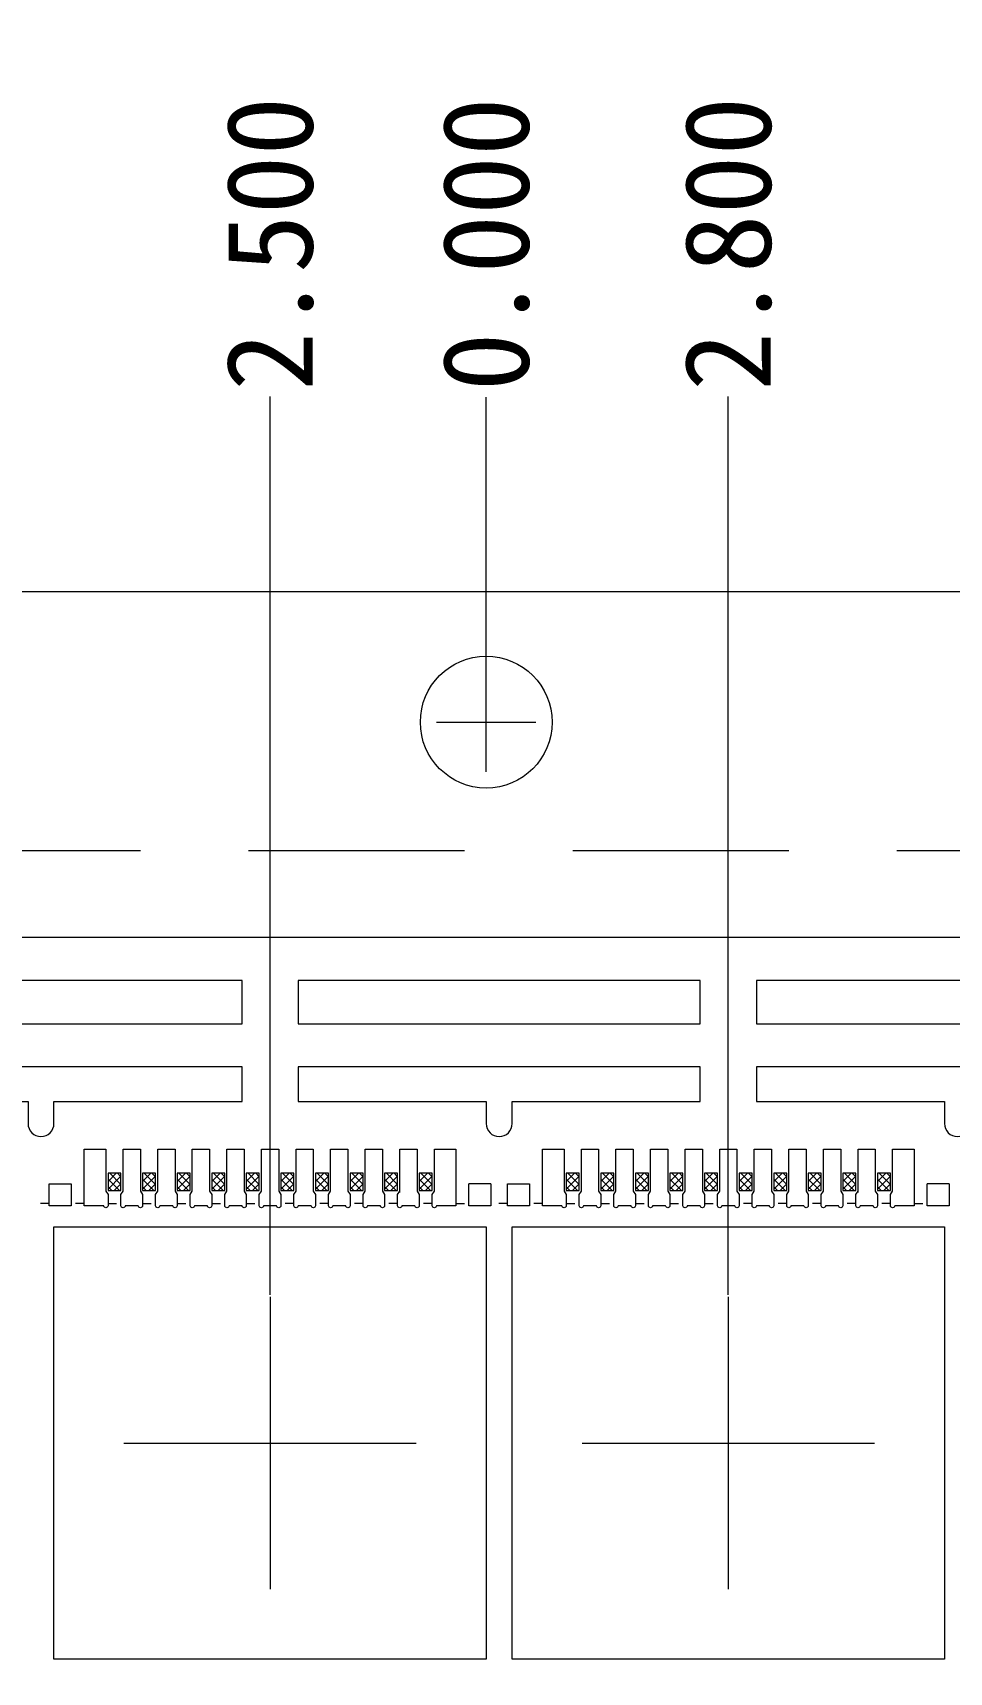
# Model space of a CAD drawing. Extents: x 360 to 479, y -156 to -9.
# Drawn here: x 417.02 to 427.62, y -27.47 to -8.51 of the extents above; entities that cross this region are included whole.
import ezdxf

# ---------------------------------------------------------------- set-up
doc = ezdxf.new("R2010")
doc.units = 0
doc.header["$LTSCALE"] = 5
doc.header["$MEASUREMENT"] = 0
doc.header["$PDMODE"] = 3
for name, pattern in [('CENTER', [2, 1.25, -0.25, 0.25, -0.25]), ('DASHED', [0.75, 0.5, -0.25]), ('HIDDEN', [0.375, 0.25, -0.125])]:
    doc.linetypes.add(name, pattern=pattern)
doc.layers.get('0').update_dxf_attribs({"linetype": 'CONTINUOUS'})
doc.layers.get('Defpoints').update_dxf_attribs({"linetype": 'CONTINUOUS'})
for name, color, linetype in [('1', 7, 'CONTINUOUS'), ('1D', 4, 'CONTINUOUS'), ('center', 1, 'CONTINUOUS'), ('PKG', 2, 'CONTINUOUS'), ('PLATING', 3, 'CONTINUOUS'), ('标注', 4, 'CONTINUOUS')]:
    doc.layers.add(name, color=color, linetype=linetype)
doc.layers.add('标注线', color=3, linetype='CONTINUOUS', lineweight=18)
doc.styles.add('SIMPLEX', font='SIMPLEX')
doc.styles.add('宋体', font='SimSun.ttf')
doc.dimstyles.new('副本Standard', dxfattribs={"dimtxt": 0.05, "dimasz": 0.05, "dimexe": 0.07, "dimexo": 0.07, "dimgap": 0.07, "dimtad": 1, "dimzin": 1, "dimdsep": 46, "dimtxsty": 'SIMPLEX', "dimcen": 0.1, "dimclrd": 256, "dimclre": 256, "dimclrt": 256, "dimadec": 0, "dimazin": 0, "dimtfac": 1, "dimtofl": 0, "dimtmove": 0, "dimatfit": 0, "dimfxl": 1, "dimlwd": -1, "dimlwe": -1, "dimarcsym": 0})

# ---------------------------------------------------------------- blocks, each defined once
blk = doc.blocks.new('*D1')
at = {"layer": 'Defpoints', "color": 0, "transparency": 16777216}
for p in [(3239.564, -270.665), (3239.564, -274.423), (3239.564, -274.423)]:
    blk.add_point(p, dxfattribs=at)
at = {"layer": '标注', "lineweight": 0, "transparency": 16777216}
blk.add_line((3239.564, -274.398), (3239.564, -270.665), dxfattribs=at)
at = {"layer": '标注', "lineweight": 0, "transparency": 16777216, "insert": (3239.564, -268.897), "char_height": 1, "attachment_point": 5, "rotation": 90, "style": '宋体'}
blk.add_mtext('0.000', dxfattribs=at)
blk = doc.blocks.new('*D2')
at = {"layer": 'Defpoints', "color": 0, "transparency": 16777216}
for p in [(3210.564, -270.656), (3239.564, -274.423), (3210.564, -281.071)]:
    blk.add_point(p, dxfattribs=at)
at = {"layer": '标注', "lineweight": 0, "transparency": 16777216}
blk.add_line((3210.564, -281.046), (3210.564, -270.656), dxfattribs=at)
at = {"layer": '标注', "lineweight": 0, "transparency": 16777216, "insert": (3210.564, -268.533), "char_height": 1, "attachment_point": 5, "rotation": 90, "style": '宋体'}
blk.add_mtext('29.000', dxfattribs=at)
blk = doc.blocks.new('*D3')
at = {"layer": 'Defpoints', "color": 0, "transparency": 16777216}
for p in [(3215.864, -270.656), (3239.564, -274.423), (3215.864, -281.071)]:
    blk.add_point(p, dxfattribs=at)
at = {"layer": '标注', "lineweight": 0, "transparency": 16777216}
blk.add_line((3215.864, -281.046), (3215.864, -270.656), dxfattribs=at)
at = {"layer": '标注', "lineweight": 0, "transparency": 16777216, "insert": (3215.864, -268.533), "char_height": 1, "attachment_point": 5, "rotation": 90, "style": '宋体'}
blk.add_mtext('23.700', dxfattribs=at)
blk = doc.blocks.new('*D4')
at = {"layer": 'Defpoints', "color": 0, "transparency": 16777216}
for p in [(3221.164, -270.656), (3239.564, -274.423), (3221.164, -281.071)]:
    blk.add_point(p, dxfattribs=at)
at = {"layer": '标注', "lineweight": 0, "transparency": 16777216}
blk.add_line((3221.164, -281.046), (3221.164, -270.656), dxfattribs=at)
at = {"layer": '标注', "lineweight": 0, "transparency": 16777216, "insert": (3221.164, -268.578), "char_height": 1, "attachment_point": 5, "rotation": 90, "style": '宋体'}
blk.add_mtext('18.400', dxfattribs=at)
blk = doc.blocks.new('*D5')
at = {"layer": 'Defpoints', "color": 0, "transparency": 16777216}
for p in [(3226.464, -270.656), (3239.564, -274.423), (3226.464, -281.071)]:
    blk.add_point(p, dxfattribs=at)
at = {"layer": '标注', "lineweight": 0, "transparency": 16777216}
blk.add_line((3226.464, -281.046), (3226.464, -270.656), dxfattribs=at)
at = {"layer": '标注', "lineweight": 0, "transparency": 16777216, "insert": (3226.464, -268.578), "char_height": 1, "attachment_point": 5, "rotation": 90, "style": '宋体'}
blk.add_mtext('13.100', dxfattribs=at)
blk = doc.blocks.new('*D6')
at = {"layer": 'Defpoints', "color": 0, "transparency": 16777216}
for p in [(3231.764, -270.656), (3239.564, -274.423), (3231.764, -281.071)]:
    blk.add_point(p, dxfattribs=at)
at = {"layer": '标注', "lineweight": 0, "transparency": 16777216}
blk.add_line((3231.764, -281.046), (3231.764, -270.656), dxfattribs=at)
at = {"layer": '标注', "lineweight": 0, "transparency": 16777216, "insert": (3231.764, -268.899), "char_height": 1, "attachment_point": 5, "rotation": 90, "style": '宋体'}
blk.add_mtext('7.800', dxfattribs=at)
blk = doc.blocks.new('*D7')
at = {"layer": 'Defpoints', "color": 0, "transparency": 16777216}
for p in [(3237.064, -270.656), (3239.564, -274.423), (3237.064, -281.071)]:
    blk.add_point(p, dxfattribs=at)
at = {"layer": '标注', "lineweight": 0, "transparency": 16777216}
blk.add_line((3237.064, -281.046), (3237.064, -270.656), dxfattribs=at)
at = {"layer": '标注', "lineweight": 0, "transparency": 16777216, "insert": (3237.064, -268.891), "char_height": 1, "attachment_point": 5, "rotation": 90, "style": '宋体'}
blk.add_mtext('2.500', dxfattribs=at)
blk = doc.blocks.new('*D8')
at = {"layer": 'Defpoints', "color": 0, "transparency": 16777216}
for p in [(3242.364, -270.656), (3239.564, -274.423), (3242.364, -281.071)]:
    blk.add_point(p, dxfattribs=at)
at = {"layer": '标注', "lineweight": 0, "transparency": 16777216}
blk.add_line((3242.364, -281.046), (3242.364, -270.656), dxfattribs=at)
at = {"layer": '标注', "lineweight": 0, "transparency": 16777216, "insert": (3242.364, -268.891), "char_height": 1, "attachment_point": 5, "rotation": 90, "style": '宋体'}
blk.add_mtext('2.800', dxfattribs=at)
blk = doc.blocks.new('*D9')
at = {"layer": 'Defpoints', "color": 0, "transparency": 16777216}
for p in [(3247.664, -270.656), (3239.564, -274.423), (3247.664, -281.071)]:
    blk.add_point(p, dxfattribs=at)
at = {"layer": '标注', "lineweight": 0, "transparency": 16777216}
blk.add_line((3247.664, -281.046), (3247.664, -270.656), dxfattribs=at)
at = {"layer": '标注', "lineweight": 0, "transparency": 16777216, "insert": (3247.664, -268.885), "char_height": 1, "attachment_point": 5, "rotation": 90, "style": '宋体'}
blk.add_mtext('8.100', dxfattribs=at)
blk = doc.blocks.new('*D10')
at = {"layer": 'Defpoints', "color": 0, "transparency": 16777216}
for p in [(3252.964, -270.656), (3239.564, -274.423), (3252.964, -281.071)]:
    blk.add_point(p, dxfattribs=at)
at = {"layer": '标注', "lineweight": 0, "transparency": 16777216}
blk.add_line((3252.964, -281.046), (3252.964, -270.656), dxfattribs=at)
at = {"layer": '标注', "lineweight": 0, "transparency": 16777216, "insert": (3252.964, -268.578), "char_height": 1, "attachment_point": 5, "rotation": 90, "style": '宋体'}
blk.add_mtext('13.400', dxfattribs=at)
blk = doc.blocks.new('*D11')
at = {"layer": 'Defpoints', "color": 0, "transparency": 16777216}
for p in [(3258.264, -270.656), (3239.564, -274.423), (3258.264, -281.071)]:
    blk.add_point(p, dxfattribs=at)
at = {"layer": '标注', "lineweight": 0, "transparency": 16777216}
blk.add_line((3258.264, -281.046), (3258.264, -270.656), dxfattribs=at)
at = {"layer": '标注', "lineweight": 0, "transparency": 16777216, "insert": (3258.264, -268.578), "char_height": 1, "attachment_point": 5, "rotation": 90, "style": '宋体'}
blk.add_mtext('18.700', dxfattribs=at)
blk = doc.blocks.new('*D12')
at = {"layer": 'Defpoints', "color": 0, "transparency": 16777216}
for p in [(3263.564, -270.656), (3239.564, -274.423), (3263.564, -281.071)]:
    blk.add_point(p, dxfattribs=at)
at = {"layer": '标注', "lineweight": 0, "transparency": 16777216}
blk.add_line((3263.564, -281.046), (3263.564, -270.656), dxfattribs=at)
at = {"layer": '标注', "lineweight": 0, "transparency": 16777216, "insert": (3263.564, -268.533), "char_height": 1, "attachment_point": 5, "rotation": 90, "style": '宋体'}
blk.add_mtext('24.000', dxfattribs=at)
blk = doc.blocks.new('*D13')
at = {"layer": 'Defpoints', "color": 0, "transparency": 16777216}
for p in [(3268.864, -270.656), (3239.564, -274.423), (3268.864, -281.071)]:
    blk.add_point(p, dxfattribs=at)
at = {"layer": '标注', "lineweight": 0, "transparency": 16777216}
blk.add_line((3268.864, -281.046), (3268.864, -270.656), dxfattribs=at)
at = {"layer": '标注', "lineweight": 0, "transparency": 16777216, "insert": (3268.864, -268.533), "char_height": 1, "attachment_point": 5, "rotation": 90, "style": '宋体'}
blk.add_mtext('29.300', dxfattribs=at)
blk = doc.blocks.new('*D14')
at = {"layer": 'Defpoints', "color": 0, "transparency": 16777216}
for p in [(3274.164, -270.656), (3239.564, -274.423), (3274.164, -281.071)]:
    blk.add_point(p, dxfattribs=at)
at = {"layer": '标注', "lineweight": 0, "transparency": 16777216}
blk.add_line((3274.164, -281.046), (3274.164, -270.656), dxfattribs=at)
at = {"layer": '标注', "lineweight": 0, "transparency": 16777216, "insert": (3274.164, -268.539), "char_height": 1, "attachment_point": 5, "rotation": 90, "style": '宋体'}
blk.add_mtext('34.600', dxfattribs=at)
blk = doc.blocks.new('*D33')
at = {"layer": 'Defpoints', "color": 0, "transparency": 16777216}
for p in [(3204.814, -270.656), (3204.821, -274.423), (3239.564, -274.423)]:
    blk.add_point(p, dxfattribs=at)
at = {"layer": '标注', "lineweight": 0, "transparency": 16777216}
for p, q in [((3204.814, -272.656), (3204.814, -270.656)), ((3204.821, -272.423), (3204.814, -272.656)), ((3204.821, -274.398), (3204.821, -272.423))]:
    blk.add_line(p, q, dxfattribs=at)
at = {"layer": '标注', "lineweight": 0, "transparency": 16777216, "insert": (3204.814, -268.547), "char_height": 1, "attachment_point": 5, "rotation": 90, "style": '宋体'}
blk.add_mtext('34.743', dxfattribs=at)
blk = doc.blocks.new('*D34')
at = {"layer": 'Defpoints', "color": 0, "transparency": 16777216}
for p in [(3200.314, -270.656), (3200.314, -273.911), (3239.564, -274.423)]:
    blk.add_point(p, dxfattribs=at)
at = {"layer": '标注', "lineweight": 0, "transparency": 16777216}
blk.add_line((3200.314, -273.886), (3200.314, -270.656), dxfattribs=at)
at = {"layer": '标注', "lineweight": 0, "transparency": 16777216, "insert": (3200.314, -268.539), "char_height": 1, "attachment_point": 5, "rotation": 90, "style": '宋体'}
blk.add_mtext('39.250', dxfattribs=at)
blk = doc.blocks.new('*D35')
at = {"layer": 'Defpoints', "color": 0, "transparency": 16777216}
for p in [(3239.564, -274.423), (3204.814, -346.911), (3206.996, -355.134)]:
    blk.add_point(p, dxfattribs=at)
at = {"layer": '标注', "lineweight": 0, "transparency": 16777216}
for p, q in [((3204.814, -346.936), (3204.814, -351.134)), ((3204.814, -351.134), (3206.996, -353.134)), ((3206.996, -353.134), (3206.996, -355.134))]:
    blk.add_line(p, q, dxfattribs=at)
at = {"layer": '标注', "lineweight": 0, "transparency": 16777216, "insert": (3206.996, -357.251), "char_height": 1, "attachment_point": 5, "rotation": 90, "style": '宋体'}
blk.add_mtext('34.750', dxfattribs=at)
blk = doc.blocks.new('*D38')
at = {"layer": 'Defpoints', "color": 0, "transparency": 16777216}
for p in [(3205.815, -270.667), (3239.564, -274.423), (3205.315, -277.411)]:
    blk.add_point(p, dxfattribs=at)
at = {"layer": '标注', "lineweight": 0, "transparency": 16777216}
for p, q in [((3205.815, -272.667), (3205.815, -270.667)), ((3205.315, -274.667), (3205.815, -272.667)), ((3205.315, -277.386), (3205.315, -274.667))]:
    blk.add_line(p, q, dxfattribs=at)
at = {"layer": '标注', "lineweight": 0, "transparency": 16777216, "insert": (3205.815, -268.55), "char_height": 1, "attachment_point": 5, "rotation": 90, "style": '宋体'}
blk.add_mtext('34.250', dxfattribs=at)
blk = doc.blocks.new('*D39')
at = {"layer": 'Defpoints', "color": 0, "transparency": 16777216}
for p in [(3201.314, -270.656), (3201.314, -272.911), (3239.564, -274.423)]:
    blk.add_point(p, dxfattribs=at)
at = {"layer": '标注', "lineweight": 0, "transparency": 16777216}
blk.add_line((3201.314, -272.886), (3201.314, -270.656), dxfattribs=at)
at = {"layer": '标注', "lineweight": 0, "transparency": 16777216, "insert": (3201.314, -268.539), "char_height": 1, "attachment_point": 5, "rotation": 90, "style": '宋体'}
blk.add_mtext('38.250', dxfattribs=at)

msp = doc.modelspace()

# ---------------------------------------------------------------- linework, layer by layer
at = {"lineweight": 0}
for points in [[(414.7881, -19.9724), (419.4381, -19.9724), (419.4381, -19.4724), (414.7881, -19.4723)], [(420.0881, -19.9724), (424.7381, -19.9724), (424.7381, -19.4724), (420.0881, -19.4723)], [(425.3881, -19.9724), (430.0381, -19.9724), (430.0381, -19.4724), (425.3881, -19.4723)]]:
    msp.add_lwpolyline(points, close=True, dxfattribs=at)
for points in [[(416.9631, -21.1274, 1), (417.2631, -21.1274), (417.2631, -20.8724), (419.4381, -20.8724), (419.4381, -20.4724), (414.7881, -20.4724), (414.7881, -20.8724), (416.9631, -20.8724)], [(422.2631, -21.1274, 1), (422.5631, -21.1274), (422.5631, -20.8724), (424.7381, -20.8724), (424.7381, -20.4724), (420.0881, -20.4724), (420.0881, -20.8724), (422.2631, -20.8724)], [(427.5631, -21.1274, 1), (427.8631, -21.1274), (427.8631, -20.8724), (430.0381, -20.8724), (430.0381, -20.4724), (425.3881, -20.4724), (425.3881, -20.8724), (427.5631, -20.8724)]]:
    msp.add_lwpolyline(points, format="xyb", close=True, dxfattribs=at)
at = {"layer": '1', "linetype": 'Continuous', "lineweight": 0}
for p, q in [((417.2081, -21.8224), (417.4631, -21.8224)), ((422.3181, -21.8224), (422.0631, -21.8224)), ((422.5081, -21.8224), (422.7631, -21.8224)), ((427.6181, -21.8224), (427.3631, -21.8224))]:
    msp.add_line(p, q, dxfattribs=at)
at = {"layer": '1', "lineweight": 0}
msp.add_lwpolyline([(459.5131, -92.9724), (384.0131, -92.9724), (383.0131, -91.9724), (383.0131, -81.4724), (385.1131, -81.4724, 0.4142136), (385.5131, -81.0724), (385.5131, -61.8724, 0.4142136), (385.1131, -61.4724), (383.0131, -61.4724), (383.0131, -46.4724), (385.1131, -46.4724, 0.4142136), (385.5131, -46.0724), (385.5131, -26.8724, 0.4142136), (385.1131, -26.4724), (383.0131, -26.4724), (383.0131, -15.9724), (384.0131, -14.9724), (459.5131, -14.9724)], format="xyb", dxfattribs=at)
at = {"layer": '1', "linetype": 'Continuous', "lineweight": 0}
for points in [[(417.6131, -21.4224), (417.8631, -21.4224), (417.8631, -21.9099), (417.8881, -21.9474), (417.8881, -22.0774, -0.9266253), (417.8383, -22.0774), (417.6131, -22.0774)], [(418.2881, -21.9474), (418.2881, -22.0774, -0.9266253), (418.2383, -22.0774), (418.088, -22.0774, -0.9266253), (418.0381, -22.0774), (418.0381, -21.9474), (418.0631, -21.9099), (418.0631, -21.4224), (418.2631, -21.4224), (418.2631, -21.9099)], [(418.6631, -21.4224), (418.6631, -21.9099), (418.6881, -21.9474), (418.6881, -22.0774, -0.9266253), (418.6383, -22.0774), (418.488, -22.0774, -0.9266253), (418.4381, -22.0774), (418.4381, -21.9474), (418.4631, -21.9099), (418.4631, -21.4224), (418.6381, -21.4224)], [(419.0631, -21.4224), (419.0631, -21.9099), (419.0881, -21.9474), (419.0881, -22.0774, -0.9266253), (419.0383, -22.0774), (418.888, -22.0774, -0.9266253), (418.8381, -22.0774), (418.8381, -21.9474), (418.8631, -21.9099), (418.8631, -21.4224)], [(419.8631, -21.4224), (419.8631, -21.9099), (419.8881, -21.9474), (419.8881, -22.0774, -0.9266253), (419.8383, -22.0774), (419.688, -22.0774, -0.9266253), (419.6381, -22.0774), (419.6381, -21.9474), (419.6631, -21.9099), (419.6631, -21.4224)], [(420.2631, -21.4224), (420.2631, -21.9099), (420.2881, -21.9474), (420.2881, -22.0774, -0.9266253), (420.2383, -22.0774), (420.088, -22.0774, -0.9266253), (420.0381, -22.0774), (420.0381, -21.9474), (420.0631, -21.9099), (420.0631, -21.4224)], [(420.6631, -21.4224), (420.6631, -21.9099), (420.6881, -21.9474), (420.6881, -22.0774, -0.9266253), (420.6383, -22.0774), (420.488, -22.0774, -0.9266253), (420.4381, -22.0774), (420.4381, -21.9474), (420.4631, -21.9099), (420.4631, -21.4224)], [(421.0631, -21.4224), (421.0631, -21.9099), (421.0881, -21.9474), (421.0881, -22.0774, -0.9266253), (421.0383, -22.0774), (420.888, -22.0774, -0.9266253), (420.8381, -22.0774), (420.8381, -21.9474), (420.8631, -21.9099), (420.8631, -21.4224)], [(421.9131, -21.4224), (421.9131, -22.0774), (421.688, -22.0774, -0.9266253), (421.6381, -22.0774), (421.6381, -21.9474), (421.6631, -21.9099), (421.6631, -21.4224)], [(422.9131, -21.4224), (423.1631, -21.4224), (423.1631, -21.9099), (423.1881, -21.9474), (423.1881, -22.0774, -0.9266253), (423.1383, -22.0774), (422.9131, -22.0774)], [(423.5881, -21.9474), (423.5881, -22.0774, -0.9266253), (423.5383, -22.0774), (423.388, -22.0774, -0.9266253), (423.3381, -22.0774), (423.3381, -21.9474), (423.3631, -21.9099), (423.3631, -21.4224), (423.5631, -21.4224), (423.5631, -21.9099)], [(423.9631, -21.4224), (423.9631, -21.9099), (423.9881, -21.9474), (423.9881, -22.0774, -0.9266253), (423.9383, -22.0774), (423.788, -22.0774, -0.9266253), (423.7381, -22.0774), (423.7381, -21.9474), (423.7631, -21.9099), (423.7631, -21.4224), (423.9381, -21.4224)], [(424.3631, -21.4224), (424.3631, -21.9099), (424.3881, -21.9474), (424.3881, -22.0774, -0.9266253), (424.3383, -22.0774), (424.188, -22.0774, -0.9266253), (424.1381, -22.0774), (424.1381, -21.9474), (424.1631, -21.9099), (424.1631, -21.4224)], [(425.1631, -21.4224), (425.1631, -21.9099), (425.1881, -21.9474), (425.1881, -22.0774, -0.9266253), (425.1383, -22.0774), (424.988, -22.0774, -0.9266253), (424.9381, -22.0774), (424.9381, -21.9474), (424.9631, -21.9099), (424.9631, -21.4224)], [(425.5631, -21.4224), (425.5631, -21.9099), (425.5881, -21.9474), (425.5881, -22.0774, -0.9266253), (425.5383, -22.0774), (425.388, -22.0774, -0.9266253), (425.3381, -22.0774), (425.3381, -21.9474), (425.3631, -21.9099), (425.3631, -21.4224)], [(425.9631, -21.4224), (425.9631, -21.9099), (425.9881, -21.9474), (425.9881, -22.0774, -0.9266253), (425.9383, -22.0774), (425.788, -22.0774, -0.9266253), (425.7381, -22.0774), (425.7381, -21.9474), (425.7631, -21.9099), (425.7631, -21.4224)], [(426.3631, -21.4224), (426.3631, -21.9099), (426.3881, -21.9474), (426.3881, -22.0774, -0.9266253), (426.3383, -22.0774), (426.188, -22.0774, -0.9266253), (426.1381, -22.0774), (426.1381, -21.9474), (426.1631, -21.9099), (426.1631, -21.4224)], [(427.2131, -21.4224), (427.2131, -22.0774), (426.988, -22.0774, -0.9266253), (426.9381, -22.0774), (426.9381, -21.9474), (426.9631, -21.9099), (426.9631, -21.4224)]]:
    msp.add_lwpolyline(points, format="xyb", close=True, dxfattribs=at)
for points in [[(419.2631, -21.4224), (419.4631, -21.4224), (419.4631, -21.9099), (419.4881, -21.9474), (419.4881, -22.0774, -0.9266253), (419.4383, -22.0774), (419.288, -22.0774, -0.9266253), (419.2381, -22.0774), (419.2381, -21.9474), (419.2631, -21.9099), (419.2631, -21.4224), (419.2881, -21.4224)], [(421.2631, -21.9224), (421.2631, -21.4224), (421.4631, -21.4224), (421.4631, -21.9099), (421.4881, -21.9474), (421.4881, -22.0774, -0.9266253), (421.4383, -22.0774), (421.288, -22.0774, -0.9266253), (421.2381, -22.0774), (421.2381, -21.9474), (421.2631, -21.9099)], [(424.5631, -21.4224), (424.7631, -21.4224), (424.7631, -21.9099), (424.7881, -21.9474), (424.7881, -22.0774, -0.9266253), (424.7383, -22.0774), (424.588, -22.0774, -0.9266253), (424.5381, -22.0774), (424.5381, -21.9474), (424.5631, -21.9099), (424.5631, -21.4224), (424.5881, -21.4224)], [(426.5631, -21.9224), (426.5631, -21.4224), (426.7631, -21.4224), (426.7631, -21.9099), (426.7881, -21.9474), (426.7881, -22.0774, -0.9266253), (426.7383, -22.0774), (426.588, -22.0774, -0.9266253), (426.5381, -22.0774), (426.5381, -21.9474), (426.5631, -21.9099)]]:
    msp.add_lwpolyline(points, format="xyb", dxfattribs=at)
at = {"layer": '1', "lineweight": 0}
for points in [[(417.4631, -21.8224), (417.4631, -22.0774), (417.2081, -22.0774), (417.2081, -21.8224)], [(422.3181, -21.8224), (422.3181, -22.0774), (422.0631, -22.0774), (422.0631, -21.8224)], [(422.7631, -21.8224), (422.7631, -22.0774), (422.5081, -22.0774), (422.5081, -21.8224)], [(427.6181, -21.8224), (427.6181, -22.0774), (427.3631, -22.0774), (427.3631, -21.8224)]]:
    msp.add_lwpolyline(points, dxfattribs=at)
msp.add_circle((422.2631, -16.4844), 0.762, dxfattribs=at)
at = {"layer": '1D', "lineweight": 0}
for p, q in [((422.2631, -17.0594), (422.2631, -15.9094)), ((421.6881, -16.4844), (422.8381, -16.4844))]:
    msp.add_line(p, q, dxfattribs=at)
at = {"layer": '1D', "linetype": 'HIDDEN', "lineweight": 0, "ltscale": 0.05}
for p, q in [((417.8881, -22.0524), (418.0381, -22.0524)), ((418.2881, -22.0524), (418.4381, -22.0524)), ((418.6881, -22.0524), (418.8381, -22.0524)), ((419.0881, -22.0524), (419.2381, -22.0524)), ((419.4881, -22.0524), (419.6381, -22.0524)), ((420.0381, -22.0524), (419.8881, -22.0524)), ((420.4381, -22.0524), (420.2881, -22.0524)), ((420.8381, -22.0524), (420.6881, -22.0524)), ((421.2381, -22.0524), (421.0881, -22.0524)), ((421.6381, -22.0524), (421.4881, -22.0524)), ((423.1881, -22.0524), (423.3381, -22.0524)), ((423.5881, -22.0524), (423.7381, -22.0524)), ((423.9881, -22.0524), (424.1381, -22.0524)), ((424.3881, -22.0524), (424.5381, -22.0524)), ((424.7881, -22.0524), (424.9381, -22.0524)), ((425.3381, -22.0524), (425.1881, -22.0524)), ((425.7381, -22.0524), (425.5881, -22.0524)), ((426.1381, -22.0524), (425.9881, -22.0524)), ((426.5381, -22.0524), (426.3881, -22.0524)), ((426.9381, -22.0524), (426.7881, -22.0524))]:
    msp.add_line(p, q, dxfattribs=at)
at = {"layer": '1D', "linetype": 'DASHED', "lineweight": 0}
msp.add_lwpolyline([(459.5131, -17.9724), (383.0131, -17.9724), (383.0131, -89.9724), (459.5131, -89.9724)], dxfattribs=at)
at = {"layer": '1D', "color": 1, "lineweight": 0}
msp.add_lwpolyline([(459.5131, -88.9724), (387.5131, -88.9724), (387.5131, -18.9724), (459.5131, -18.9724)], dxfattribs=at)
at = {"layer": '1D', "linetype": 'HIDDEN', "lineweight": 0, "ltscale": 0.08}
for points in [[(417.2081, -22.0524), (417.0181, -22.0524)], [(417.6131, -22.0524), (417.4631, -22.0524)], [(421.9131, -22.0524), (422.0631, -22.0524)], [(422.5081, -22.0524), (422.3181, -22.0524)], [(422.9131, -22.0524), (422.7631, -22.0524)], [(427.2131, -22.0524), (427.3631, -22.0524)]]:
    msp.add_lwpolyline(points, dxfattribs=at)
at = {"layer": 'center', "linetype": 'CENTER', "lineweight": 0}
for p, q in [((419.7631, -23.1317), (419.7631, -26.5131)), ((425.0631, -23.1317), (425.0631, -26.5131)), ((418.0724, -24.8224), (421.4539, -24.8224)), ((423.3724, -24.8224), (426.7539, -24.8224))]:
    msp.add_line(p, q, dxfattribs=at)
at = {"layer": 'PKG', "linetype": 'Continuous', "lineweight": 0}
for points in [[(417.2631, -27.3224), (417.2631, -22.3224), (422.2631, -22.3224), (422.2631, -27.3224)], [(422.5631, -27.3224), (422.5631, -22.3224), (427.5631, -22.3224), (427.5631, -27.3224)]]:
    msp.add_lwpolyline(points, close=True, dxfattribs=at)
at = {"layer": 'PLATING', "lineweight": 0}
for p, q in [((418.0381, -21.7024), (417.8881, -21.7024)), ((417.8881, -21.7024), (417.8881, -21.9024)), ((418.0381, -21.9024), (418.0381, -21.7024)), ((418.4381, -21.7024), (418.2881, -21.7024)), ((418.2881, -21.7024), (418.2881, -21.9024)), ((418.4381, -21.9024), (418.4381, -21.7024)), ((418.8381, -21.7024), (418.6881, -21.7024)), ((418.6881, -21.7024), (418.6881, -21.9024)), ((418.8381, -21.9024), (418.8381, -21.7024)), ((419.2381, -21.7024), (419.0881, -21.7024)), ((419.0881, -21.7024), (419.0881, -21.9024)), ((419.2381, -21.9024), (419.2381, -21.7024)), ((419.6381, -21.7024), (419.4881, -21.7024)), ((419.4881, -21.7024), (419.4881, -21.9024)), ((419.6381, -21.9024), (419.6381, -21.7024)), ((420.0381, -21.7024), (419.8881, -21.7024)), ((419.8881, -21.7024), (419.8881, -21.9024)), ((420.0381, -21.9024), (420.0381, -21.7024)), ((420.4381, -21.7024), (420.2881, -21.7024)), ((420.2881, -21.7024), (420.2881, -21.9024)), ((420.4381, -21.9024), (420.4381, -21.7024)), ((420.8381, -21.7024), (420.6881, -21.7024)), ((420.6881, -21.7024), (420.6881, -21.9024)), ((420.8381, -21.9024), (420.8381, -21.7024)), ((421.2381, -21.7024), (421.0881, -21.7024)), ((421.0881, -21.7024), (421.0881, -21.9024)), ((421.2381, -21.9024), (421.2381, -21.7024)), ((421.6381, -21.7024), (421.4881, -21.7024)), ((421.4881, -21.7024), (421.4881, -21.9024)), ((421.6381, -21.9024), (421.6381, -21.7024)), ((423.3381, -21.7024), (423.1881, -21.7024)), ((423.1881, -21.7024), (423.1881, -21.9024)), ((423.3381, -21.9024), (423.3381, -21.7024)), ((423.7381, -21.7024), (423.5881, -21.7024)), ((423.5881, -21.7024), (423.5881, -21.9024)), ((423.7381, -21.9024), (423.7381, -21.7024)), ((424.1381, -21.7024), (423.9881, -21.7024)), ((423.9881, -21.7024), (423.9881, -21.9024)), ((424.1381, -21.9024), (424.1381, -21.7024)), ((424.5381, -21.7024), (424.3881, -21.7024)), ((424.3881, -21.7024), (424.3881, -21.9024)), ((424.5381, -21.9024), (424.5381, -21.7024)), ((424.9381, -21.7024), (424.7881, -21.7024)), ((424.7881, -21.7024), (424.7881, -21.9024)), ((424.9381, -21.9024), (424.9381, -21.7024)), ((425.3381, -21.7024), (425.1881, -21.7024)), ((425.1881, -21.7024), (425.1881, -21.9024)), ((425.3381, -21.9024), (425.3381, -21.7024)), ((425.7381, -21.7024), (425.5881, -21.7024)), ((425.5881, -21.7024), (425.5881, -21.9024)), ((425.7381, -21.9024), (425.7381, -21.7024)), ((426.1381, -21.7024), (425.9881, -21.7024)), ((425.9881, -21.7024), (425.9881, -21.9024)), ((426.1381, -21.9024), (426.1381, -21.7024)), ((426.5381, -21.7024), (426.3881, -21.7024)), ((426.3881, -21.7024), (426.3881, -21.9024)), ((426.5381, -21.9024), (426.5381, -21.7024)), ((426.9381, -21.7024), (426.7881, -21.7024)), ((426.7881, -21.7024), (426.7881, -21.9024)), ((426.9381, -21.9024), (426.9381, -21.7024)), ((417.8881, -21.9024), (418.0381, -21.9024)), ((418.2881, -21.9024), (418.4381, -21.9024)), ((418.6881, -21.9024), (418.8381, -21.9024)), ((419.0881, -21.9024), (419.2381, -21.9024)), ((419.4881, -21.9024), (419.6381, -21.9024)), ((419.8881, -21.9024), (420.0381, -21.9024)), ((420.2881, -21.9024), (420.4381, -21.9024)), ((420.6881, -21.9024), (420.8381, -21.9024)), ((421.0881, -21.9024), (421.2381, -21.9024)), ((421.4881, -21.9024), (421.6381, -21.9024)), ((423.1881, -21.9024), (423.3381, -21.9024)), ((423.5881, -21.9024), (423.7381, -21.9024)), ((423.9881, -21.9024), (424.1381, -21.9024)), ((424.3881, -21.9024), (424.5381, -21.9024)), ((424.7881, -21.9024), (424.9381, -21.9024)), ((425.1881, -21.9024), (425.3381, -21.9024)), ((425.5881, -21.9024), (425.7381, -21.9024)), ((425.9881, -21.9024), (426.1381, -21.9024)), ((426.3881, -21.9024), (426.5381, -21.9024)), ((426.7881, -21.9024), (426.9381, -21.9024))]:
    msp.add_line(p, q, dxfattribs=at)
at = {"layer": '标注线', "lineweight": 0}
for p, q in [((417.8958, -21.7024), (417.8881, -21.7101)), ((417.9842, -21.7024), (417.8881, -21.7985)), ((418.0381, -21.7368), (417.8881, -21.8868)), ((417.8881, -21.7708), (418.0197, -21.9024)), ((417.9081, -21.7024), (418.0381, -21.8324)), ((417.9965, -21.7024), (418.0381, -21.744)), ((418.2958, -21.7024), (418.2881, -21.7101)), ((418.3842, -21.7024), (418.2881, -21.7985)), ((418.4381, -21.7368), (418.2881, -21.8868)), ((418.2881, -21.7708), (418.4197, -21.9024)), ((418.3081, -21.7024), (418.4381, -21.8324)), ((418.3965, -21.7024), (418.4381, -21.744)), ((418.6958, -21.7024), (418.6881, -21.7101)), ((418.7842, -21.7024), (418.6881, -21.7985)), ((418.8381, -21.7368), (418.6881, -21.8868)), ((418.6881, -21.7708), (418.8197, -21.9024)), ((418.7081, -21.7024), (418.8381, -21.8324)), ((418.7965, -21.7024), (418.8381, -21.744)), ((419.0958, -21.7024), (419.0881, -21.7101)), ((419.1842, -21.7024), (419.0881, -21.7985)), ((419.2381, -21.7368), (419.0881, -21.8868)), ((419.0881, -21.7708), (419.2197, -21.9024)), ((419.1081, -21.7024), (419.2381, -21.8324)), ((419.1965, -21.7024), (419.2381, -21.744)), ((419.4958, -21.7024), (419.4881, -21.7101)), ((419.5842, -21.7024), (419.4881, -21.7985)), ((419.6381, -21.7368), (419.4881, -21.8868)), ((419.4881, -21.7708), (419.6197, -21.9024)), ((419.5081, -21.7024), (419.6381, -21.8324)), ((419.5965, -21.7024), (419.6381, -21.744)), ((419.8958, -21.7024), (419.8881, -21.7101)), ((419.9842, -21.7024), (419.8881, -21.7985)), ((420.0381, -21.7368), (419.8881, -21.8868)), ((419.8881, -21.7708), (420.0197, -21.9024)), ((419.9081, -21.7024), (420.0381, -21.8324)), ((419.9965, -21.7024), (420.0381, -21.744)), ((420.2958, -21.7024), (420.2881, -21.7101)), ((420.3842, -21.7024), (420.2881, -21.7985)), ((420.4381, -21.7368), (420.2881, -21.8868)), ((420.2881, -21.7708), (420.4197, -21.9024)), ((420.3081, -21.7024), (420.4381, -21.8324)), ((420.3965, -21.7024), (420.4381, -21.744)), ((420.6958, -21.7024), (420.6881, -21.7101)), ((420.7842, -21.7024), (420.6881, -21.7985)), ((420.8381, -21.7368), (420.6881, -21.8868)), ((420.6881, -21.7708), (420.8197, -21.9024)), ((420.7081, -21.7024), (420.8381, -21.8324)), ((420.7965, -21.7024), (420.8381, -21.744)), ((421.0958, -21.7024), (421.0881, -21.7101)), ((421.1842, -21.7024), (421.0881, -21.7985)), ((421.2381, -21.7368), (421.0881, -21.8868)), ((421.0881, -21.7708), (421.2197, -21.9024)), ((421.1081, -21.7024), (421.2381, -21.8324)), ((421.1965, -21.7024), (421.2381, -21.744)), ((421.4958, -21.7024), (421.4881, -21.7101)), ((421.5842, -21.7024), (421.4881, -21.7985)), ((421.6381, -21.7368), (421.4881, -21.8868)), ((421.4881, -21.7708), (421.6197, -21.9024)), ((421.5081, -21.7024), (421.6381, -21.8324)), ((421.5965, -21.7024), (421.6381, -21.744)), ((423.1958, -21.7024), (423.1881, -21.7101)), ((423.2842, -21.7024), (423.1881, -21.7985)), ((423.3381, -21.7368), (423.1881, -21.8868)), ((423.1881, -21.7708), (423.3197, -21.9024)), ((423.2081, -21.7024), (423.3381, -21.8324)), ((423.2965, -21.7024), (423.3381, -21.744)), ((423.5958, -21.7024), (423.5881, -21.7101)), ((423.6842, -21.7024), (423.5881, -21.7985)), ((423.7381, -21.7368), (423.5881, -21.8868)), ((423.5881, -21.7708), (423.7197, -21.9024)), ((423.6081, -21.7024), (423.7381, -21.8324)), ((423.6965, -21.7024), (423.7381, -21.744)), ((423.9958, -21.7024), (423.9881, -21.7101)), ((424.0842, -21.7024), (423.9881, -21.7985)), ((424.1381, -21.7368), (423.9881, -21.8868)), ((423.9881, -21.7708), (424.1197, -21.9024)), ((424.0081, -21.7024), (424.1381, -21.8324)), ((424.0965, -21.7024), (424.1381, -21.744)), ((424.3958, -21.7024), (424.3881, -21.7101)), ((424.4842, -21.7024), (424.3881, -21.7985)), ((424.5381, -21.7368), (424.3881, -21.8868)), ((424.3881, -21.7708), (424.5197, -21.9024)), ((424.4081, -21.7024), (424.5381, -21.8324)), ((424.4965, -21.7024), (424.5381, -21.744)), ((424.7958, -21.7024), (424.7881, -21.7101)), ((424.8842, -21.7024), (424.7881, -21.7985)), ((424.9381, -21.7368), (424.7881, -21.8868)), ((424.7881, -21.7708), (424.9197, -21.9024)), ((424.8081, -21.7024), (424.9381, -21.8324)), ((424.8965, -21.7024), (424.9381, -21.744)), ((425.1958, -21.7024), (425.1881, -21.7101)), ((425.2842, -21.7024), (425.1881, -21.7985)), ((425.3381, -21.7368), (425.1881, -21.8868)), ((425.1881, -21.7708), (425.3197, -21.9024)), ((425.2081, -21.7024), (425.3381, -21.8324)), ((425.2965, -21.7024), (425.3381, -21.744)), ((425.5958, -21.7024), (425.5881, -21.7101)), ((425.6842, -21.7024), (425.5881, -21.7985)), ((425.7381, -21.7368), (425.5881, -21.8868)), ((425.5881, -21.7708), (425.7197, -21.9024)), ((425.6081, -21.7024), (425.7381, -21.8324)), ((425.6965, -21.7024), (425.7381, -21.744)), ((425.9958, -21.7024), (425.9881, -21.7101)), ((426.0842, -21.7024), (425.9881, -21.7985)), ((426.1381, -21.7368), (425.9881, -21.8868)), ((425.9881, -21.7708), (426.1197, -21.9024)), ((426.0081, -21.7024), (426.1381, -21.8324)), ((426.0965, -21.7024), (426.1381, -21.744)), ((426.3958, -21.7024), (426.3881, -21.7101)), ((426.4842, -21.7024), (426.3881, -21.7985)), ((426.5381, -21.7368), (426.3881, -21.8868)), ((426.3881, -21.7708), (426.5197, -21.9024)), ((426.4081, -21.7024), (426.5381, -21.8324)), ((426.4965, -21.7024), (426.5381, -21.744)), ((426.7958, -21.7024), (426.7881, -21.7101)), ((426.8842, -21.7024), (426.7881, -21.7985)), ((426.9381, -21.7368), (426.7881, -21.8868)), ((426.7881, -21.7708), (426.9197, -21.9024)), ((426.8081, -21.7024), (426.9381, -21.8324)), ((426.8965, -21.7024), (426.9381, -21.744)), ((417.8881, -21.8592), (417.9313, -21.9024)), ((418.0381, -21.8252), (417.9609, -21.9024)), ((418.2881, -21.8592), (418.3313, -21.9024)), ((418.4381, -21.8252), (418.3609, -21.9024)), ((418.6881, -21.8592), (418.7313, -21.9024)), ((418.8381, -21.8252), (418.7609, -21.9024)), ((419.0881, -21.8592), (419.1313, -21.9024)), ((419.2381, -21.8252), (419.1609, -21.9024)), ((419.4881, -21.8592), (419.5313, -21.9024)), ((419.6381, -21.8252), (419.5609, -21.9024)), ((419.8881, -21.8592), (419.9313, -21.9024)), ((420.0381, -21.8252), (419.9609, -21.9024)), ((420.2881, -21.8592), (420.3313, -21.9024)), ((420.4381, -21.8252), (420.3609, -21.9024)), ((420.6881, -21.8592), (420.7313, -21.9024)), ((420.8381, -21.8252), (420.7609, -21.9024)), ((421.0881, -21.8592), (421.1313, -21.9024)), ((421.2381, -21.8252), (421.1609, -21.9024)), ((421.4881, -21.8592), (421.5313, -21.9024)), ((421.6381, -21.8252), (421.5609, -21.9024)), ((423.1881, -21.8592), (423.2313, -21.9024)), ((423.3381, -21.8252), (423.2609, -21.9024)), ((423.5881, -21.8592), (423.6313, -21.9024)), ((423.7381, -21.8252), (423.6609, -21.9024)), ((423.9881, -21.8592), (424.0313, -21.9024)), ((424.1381, -21.8252), (424.0609, -21.9024)), ((424.3881, -21.8592), (424.4313, -21.9024)), ((424.5381, -21.8252), (424.4609, -21.9024)), ((424.7881, -21.8592), (424.8313, -21.9024)), ((424.9381, -21.8252), (424.8609, -21.9024)), ((425.1881, -21.8592), (425.2313, -21.9024)), ((425.3381, -21.8252), (425.2609, -21.9024)), ((425.5881, -21.8592), (425.6313, -21.9024)), ((425.7381, -21.8252), (425.6609, -21.9024)), ((425.9881, -21.8592), (426.0313, -21.9024)), ((426.1381, -21.8252), (426.0609, -21.9024)), ((426.3881, -21.8592), (426.4313, -21.9024)), ((426.5381, -21.8252), (426.4609, -21.9024)), ((426.7881, -21.8592), (426.8313, -21.9024)), ((426.9381, -21.8252), (426.8609, -21.9024))]:
    msp.add_line(p, q, dxfattribs=at)

# ---------------------------------------------------------------- dimensions: what is measured, and where the dimension line sits
at = {"layer": '标注', "lineweight": 0}
for feature_location, offset, origin, picture, middle, set_off in [((383.0131, -15.9724), (0, 3.2556), (422.2631, -16.4844), '*D34', (383.0131, -10.5998), (-2817.3012, 257.9389)), ((384.0131, -14.9724), (0, 2.2556), (422.2631, -16.4844), '*D39', (384.0131, -10.5998), (-2817.3012, 257.9389)), ((387.5201, -16.4844), (-0.007, 3.7676), (422.2631, -16.4844), '*D33', (387.5131, -10.6082), (-2817.3012, 257.9389)), ((388.0135, -19.4724), (0.5, 6.7441), (422.2631, -16.4844), '*D38', (388.5135, -10.6113), (-2817.3012, 257.9389)), ((393.2631, -23.1317), (0, 10.4148), (422.2631, -16.4844), '*D2', (393.2631, -10.5942), (-2817.3012, 257.9389)), ((398.5631, -23.1317), (0, 10.4148), (422.2631, -16.4844), '*D3', (398.5631, -10.5942), (-2817.3012, 257.9389)), ((446.2631, -23.1317), (0, 10.4148), (422.2631, -16.4844), '*D12', (446.2631, -10.5942), (-2817.3012, 257.9389)), ((451.5631, -23.1317), (0, 10.4148), (422.2631, -16.4844), '*D13', (451.5631, -10.5942), (-2817.3012, 257.9389)), ((456.8631, -23.1317), (0, 10.4148), (422.2631, -16.4844), '*D14', (456.8631, -10.5998), (-2817.3012, 257.9389)), ((403.8631, -23.1317), (0, 10.4148), (422.2631, -16.4844), '*D4', (403.8631, -10.6389), (-2817.3012, 257.9389)), ((409.1631, -23.1317), (0, 10.4148), (422.2631, -16.4844), '*D5', (409.1631, -10.6389), (-2817.3012, 257.9389)), ((435.6631, -23.1317), (0, 10.4148), (422.2631, -16.4844), '*D10', (435.6631, -10.6389), (-2817.3012, 257.9389)), ((440.9631, -23.1317), (0, 10.4148), (422.2631, -16.4844), '*D11', (440.9631, -10.6389), (-2817.3012, 257.9389)), ((414.4631, -23.1317), (0, 10.4148), (422.2631, -16.4844), '*D6', (414.4631, -10.9601), (-2817.3012, 257.9389)), ((419.7631, -23.1317), (0, 10.4148), (422.2631, -16.4844), '*D7', (419.7631, -10.9517), (-2817.3012, 257.9389)), ((422.263115507, -16.4844014954), (-0.0000000001, 3.7580396498), (422.263115507, -16.4844014954), '*D1', (422.2631155069, -10.9584847506), (-2817.3012271339, 257.9389471349)), ((430.3631, -23.1317), (0, 10.4148), (422.2631, -16.4844), '*D9', (430.3631, -10.9461), (-2817.3012, 257.9389)), ((425.0631, -23.1317), (0, 10.4148), (422.2631, -16.4844), '*D8', (425.0631, -10.9517), (-2817.3012, 257.9389)), ((387.5131, -88.9724), (2.1816, -8.223), (422.2631, -16.4844), '*D35', (389.6947, -99.3124), (-2817.3012, 257.9389))]:
    dim = msp.add_ordinate_dim(feature_location=feature_location, offset=offset, dtype=1, origin=origin, dimstyle='副本Standard', override={"dimtxt": 1, "dimasz": 1, "dimexo": 0.025, "dimgap": 0.05, "dimtad": 0, "dimdec": 3, "dimtxsty": '宋体', "dimlwe": 0}, dxfattribs=at)
    dim.commit()
    dim.dimension.update_dxf_attribs({"geometry": picture, "text_midpoint": middle, "insert": set_off})

doc.saveas('drawing.dxf')
